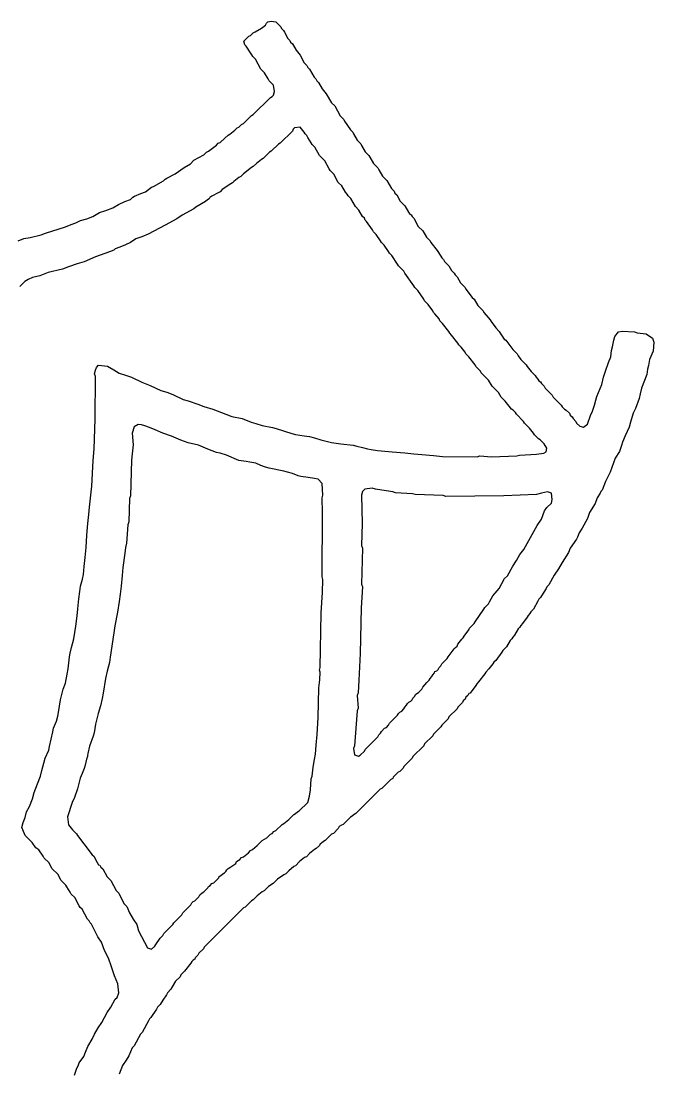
# Model space of a CAD drawing. Header units: millimetres. Extents: x 0 to 172, y 0 to 138.
# Drawn here: x 73.2 to 74.611, y 77.594 to 79.941 of the extents above; entities that cross this region are included whole.
import ezdxf

# ---------------------------------------------------------------- set-up
doc = ezdxf.new("R2010")
doc.units = ezdxf.units.MM
doc.layers.add('TopOverlay', color=2, linetype='Continuous')

msp = doc.modelspace()

# ---------------------------------------------------------------- linework, layer by layer
at = {"layer": 'TopOverlay'}
for p, q in [((73.7217, 79.9168), (73.7358, 79.9249)), ((73.7358, 79.9249), (73.7448, 79.9319)), ((73.7448, 79.9319), (73.7468, 79.9359)), ((73.7468, 79.9359), (73.7498, 79.9389)), ((73.7498, 79.9389), (73.7578, 79.9409)), ((73.7578, 79.9409), (73.7678, 79.9389)), ((73.7678, 79.9389), (73.7789, 79.9279)), ((73.7789, 79.9279), (73.7809, 79.9239)), ((73.7809, 79.9239), (73.7849, 79.9199)), ((73.6967, 79.8958), (73.7077, 79.9068)), ((73.7077, 79.9068), (73.7117, 79.9088)), ((73.7117, 79.9088), (73.7177, 79.9148)), ((73.7177, 79.9148), (73.7217, 79.9168)), ((73.7849, 79.9199), (73.7869, 79.9158)), ((73.7869, 79.9158), (73.7949, 79.9018)), ((73.7949, 79.9018), (73.7989, 79.8978)), ((73.6987, 79.8878), (73.6967, 79.8958)), ((73.7017, 79.8848), (73.6987, 79.8878)), ((73.7147, 79.8657), (73.7017, 79.8848)), ((73.7989, 79.8978), (73.8009, 79.8938)), ((73.8009, 79.8938), (73.8049, 79.8898)), ((73.8049, 79.8898), (73.813, 79.8757)), ((73.813, 79.8757), (73.822, 79.8647)), ((73.7167, 79.8617), (73.7147, 79.8657)), ((73.7227, 79.8557), (73.7167, 79.8617)), ((73.7348, 79.8336), (73.7227, 79.8557)), ((73.822, 79.8647), (73.831, 79.8477)), ((73.7428, 79.8256), (73.7348, 79.8336)), ((73.831, 79.8477), (73.837, 79.8417)), ((73.837, 79.8417), (73.839, 79.8376)), ((73.839, 79.8376), (73.843, 79.8336)), ((73.843, 79.8336), (73.8531, 79.8156)), ((73.7508, 79.8116), (73.7428, 79.8256)), ((73.7528, 79.8076), (73.7508, 79.8116)), ((73.7628, 79.7975), (73.7528, 79.8076)), ((73.8531, 79.8156), (73.8571, 79.8116)), ((73.8571, 79.8116), (73.8591, 79.8076)), ((73.8591, 79.8076), (73.8631, 79.8036)), ((73.7648, 79.7835), (73.7628, 79.7975)), ((73.7628, 79.7755), (73.7648, 79.7835)), ((73.8631, 79.8036), (73.8711, 79.7895)), ((73.8711, 79.7895), (73.8801, 79.7785)), ((73.7177, 79.7324), (73.7558, 79.7705)), ((73.7558, 79.7705), (73.7598, 79.7725)), ((73.7598, 79.7725), (73.7628, 79.7755)), ((73.8801, 79.7785), (73.8922, 79.7584)), ((73.8922, 79.7584), (73.8992, 79.7514)), ((73.8992, 79.7514), (73.9112, 79.7294)), ((73.6916, 79.7103), (73.6957, 79.7123)), ((73.6957, 79.7123), (73.7137, 79.7304)), ((73.7137, 79.7304), (73.7177, 79.7324)), ((73.9112, 79.7294), (73.9192, 79.7214)), ((73.9192, 79.7214), (73.9212, 79.7173)), ((73.9212, 79.7173), (73.9343, 79.6983)), ((73.6616, 79.6863), (73.6656, 79.6883)), ((73.6656, 79.6883), (73.6766, 79.6973)), ((73.6766, 79.6973), (73.6816, 79.7023)), ((73.6816, 79.7023), (73.6856, 79.7043)), ((73.6856, 79.7043), (73.6916, 79.7103)), ((73.8049, 79.6953), (73.7779, 79.6682)), ((73.8069, 79.6993), (73.8049, 79.6953)), ((73.8099, 79.7023), (73.8069, 79.6993)), ((73.822, 79.7043), (73.8099, 79.7023)), ((73.831, 79.6933), (73.822, 79.7043)), ((73.833, 79.6893), (73.831, 79.6933)), ((73.837, 79.6853), (73.833, 79.6893)), ((73.9343, 79.6983), (73.9393, 79.6933)), ((73.9393, 79.6933), (73.9413, 79.6893)), ((73.9413, 79.6893), (73.9493, 79.6752)), ((73.6175, 79.6502), (73.6355, 79.6642)), ((73.6355, 79.6642), (73.6395, 79.6682)), ((73.6395, 79.6682), (73.6435, 79.6702)), ((73.6435, 79.6702), (73.6546, 79.6792)), ((73.6546, 79.6792), (73.6616, 79.6863)), ((73.7739, 79.6662), (73.7578, 79.6502)), ((73.7779, 79.6682), (73.7739, 79.6662)), ((73.839, 79.6813), (73.837, 79.6853)), ((73.847, 79.6692), (73.839, 79.6813)), ((73.849, 79.6652), (73.847, 79.6692)), ((73.8551, 79.6592), (73.849, 79.6652)), ((73.9493, 79.6752), (73.9573, 79.6672)), ((73.9573, 79.6672), (73.9593, 79.6632)), ((73.5854, 79.6301), (73.6074, 79.6422)), ((73.6074, 79.6422), (73.6134, 79.6482)), ((73.6134, 79.6482), (73.6175, 79.6502)), ((73.7538, 79.6482), (73.7398, 79.6341)), ((73.7578, 79.6502), (73.7538, 79.6482)), ((73.8651, 79.6412), (73.8551, 79.6592)), ((73.8771, 79.6291), (73.8651, 79.6412)), ((73.9593, 79.6632), (73.9673, 79.6492)), ((73.9673, 79.6492), (73.9754, 79.6412)), ((73.9754, 79.6412), (73.9774, 79.6371)), ((73.5633, 79.6141), (73.5774, 79.6221)), ((73.5774, 79.6221), (73.5854, 79.6301)), ((73.7247, 79.6231), (73.7177, 79.6161)), ((73.7358, 79.6321), (73.7247, 79.6231)), ((73.7398, 79.6341), (73.7358, 79.6321)), ((73.8871, 79.6111), (73.8771, 79.6291)), ((73.9774, 79.6371), (73.9854, 79.6231)), ((73.9854, 79.6231), (73.9954, 79.6131)), ((73.5252, 79.59), (73.5433, 79.6)), ((73.5433, 79.6), (73.5633, 79.6141)), ((73.6896, 79.594), (73.6856, 79.592)), ((73.6957, 79.6), (73.6896, 79.594)), ((73.7137, 79.6141), (73.6957, 79.6)), ((73.7177, 79.6161), (73.7137, 79.6141)), ((73.8891, 79.6071), (73.8871, 79.6111)), ((73.8972, 79.599), (73.8891, 79.6071)), ((73.9072, 79.581), (73.8972, 79.599)), ((73.9954, 79.6131), (73.9974, 79.6091)), ((73.9974, 79.6091), (74.0054, 79.595)), ((74.0054, 79.595), (74.0155, 79.585)), ((73.4771, 79.5599), (73.4911, 79.57)), ((73.4911, 79.57), (73.4952, 79.572)), ((73.4952, 79.572), (73.5172, 79.584)), ((73.5172, 79.584), (73.5212, 79.588)), ((73.5212, 79.588), (73.5252, 79.59)), ((73.6676, 79.578), (73.6485, 79.565)), ((73.6716, 79.58), (73.6676, 79.578)), ((73.6746, 79.583), (73.6716, 79.58)), ((73.6856, 79.592), (73.6746, 79.583)), ((73.9152, 79.573), (73.9072, 79.581)), ((73.9232, 79.5589), (73.9152, 79.573)), ((74.0155, 79.585), (74.0255, 79.567)), ((73.444, 79.5429), (73.449, 79.5479)), ((73.449, 79.5479), (73.453, 79.5499)), ((73.453, 79.5499), (73.4671, 79.5559)), ((73.4671, 79.5559), (73.4771, 79.5599)), ((73.6205, 79.5469), (73.6195, 79.5439)), ((73.6255, 79.5499), (73.6205, 79.5469)), ((73.6395, 79.5579), (73.6255, 79.5499)), ((73.6435, 79.5599), (73.6395, 79.5579)), ((73.6485, 79.565), (73.6435, 79.5599)), ((73.9272, 79.5549), (73.9232, 79.5589)), ((73.9292, 79.5509), (73.9272, 79.5549)), ((73.9353, 79.5449), (73.9292, 79.5509)), ((74.0255, 79.567), (74.0315, 79.561)), ((74.0315, 79.561), (74.0335, 79.5569)), ((74.0335, 79.5569), (74.0375, 79.5529)), ((74.0375, 79.5529), (74.0455, 79.5389)), ((73.3889, 79.5178), (73.4049, 79.5239)), ((73.4049, 79.5239), (73.417, 79.5319)), ((73.417, 79.5319), (73.431, 79.5379)), ((73.431, 79.5379), (73.444, 79.5429)), ((73.5894, 79.5259), (73.5854, 79.5219)), ((73.6114, 79.5379), (73.5894, 79.5259)), ((73.6155, 79.5419), (73.6114, 79.5379)), ((73.6195, 79.5439), (73.6155, 79.5419)), ((73.9453, 79.5269), (73.9353, 79.5449)), ((73.9533, 79.5188), (73.9453, 79.5269)), ((74.0455, 79.5389), (74.0556, 79.5289)), ((74.0556, 79.5289), (74.0636, 79.5148)), ((73.3327, 79.4958), (73.3468, 79.4998)), ((73.3468, 79.4998), (73.3598, 79.5048)), ((73.3598, 79.5048), (73.3748, 79.5138)), ((73.3748, 79.5138), (73.3889, 79.5178)), ((73.5473, 79.4998), (73.5212, 79.4858)), ((73.5593, 79.5078), (73.5473, 79.4998)), ((73.5854, 79.5219), (73.5593, 79.5078)), ((73.9613, 79.5048), (73.9533, 79.5188)), ((73.9653, 79.5008), (73.9613, 79.5048)), ((73.9673, 79.4968), (73.9653, 79.5008)), ((74.0636, 79.5148), (74.0666, 79.5098)), ((74.0666, 79.5098), (74.0696, 79.5088)), ((74.0696, 79.5088), (74.0716, 79.5048)), ((74.0716, 79.5048), (74.0756, 79.5008)), ((74.0756, 79.5008), (74.0856, 79.4828)), ((73.2545, 79.4677), (73.2987, 79.4818)), ((73.2987, 79.4818), (73.3117, 79.4868)), ((73.3117, 79.4868), (73.3217, 79.4908)), ((73.3217, 79.4908), (73.3327, 79.4958)), ((73.5212, 79.4858), (73.4831, 79.4657)), ((73.9703, 79.4938), (73.9673, 79.4968)), ((73.9834, 79.4747), (73.9703, 79.4938)), ((74.0856, 79.4828), (74.0957, 79.4727)), ((73.1934, 79.4507), (73.2064, 79.4557)), ((73.2064, 79.4557), (73.2205, 79.4577)), ((73.2205, 79.4577), (73.2445, 79.4637)), ((73.2445, 79.4637), (73.2545, 79.4677)), ((73.4561, 79.4547), (73.444, 79.4467)), ((73.4691, 79.4597), (73.4561, 79.4547)), ((73.4831, 79.4657), (73.4691, 79.4597)), ((73.9854, 79.4707), (73.9834, 79.4747)), ((73.9914, 79.4647), (73.9854, 79.4707)), ((74.0014, 79.4507), (73.9914, 79.4647)), ((74.0957, 79.4727), (74.1037, 79.4587)), ((74.1037, 79.4587), (74.1117, 79.4507)), ((73.4069, 79.4296), (73.3969, 79.4256)), ((73.4099, 79.4326), (73.4069, 79.4296)), ((73.42, 79.4366), (73.4099, 79.4326)), ((73.433, 79.4416), (73.42, 79.4366)), ((73.444, 79.4467), (73.433, 79.4416)), ((74.0034, 79.4467), (74.0014, 79.4507)), ((74.0094, 79.4406), (74.0034, 79.4467)), ((74.0195, 79.4266), (74.0094, 79.4406)), ((74.1117, 79.4507), (74.1137, 79.4467)), ((74.1137, 79.4467), (74.1277, 79.4286)), ((73.3658, 79.4146), (73.3408, 79.4036)), ((73.3969, 79.4256), (73.3658, 79.4146)), ((74.0215, 79.4226), (74.0195, 79.4266)), ((74.0265, 79.4176), (74.0215, 79.4226)), ((74.0395, 79.3985), (74.0265, 79.4176)), ((74.1277, 79.4286), (74.1358, 79.4166)), ((74.1358, 79.4166), (74.1378, 79.4126)), ((74.1378, 79.4126), (74.1418, 79.4086)), ((74.1418, 79.4086), (74.1438, 79.4046)), ((73.2926, 79.3875), (73.2606, 79.3795)), ((73.3057, 79.3925), (73.2926, 79.3875)), ((73.3247, 79.3995), (73.3057, 79.3925)), ((73.3408, 79.4036), (73.3247, 79.3995)), ((74.0415, 79.3945), (74.0395, 79.3985)), ((74.0536, 79.3825), (74.0415, 79.3945)), ((74.0556, 79.3785), (74.0536, 79.3825)), ((74.1438, 79.4046), (74.1538, 79.3945)), ((74.1538, 79.3945), (74.1598, 79.3845)), ((74.1598, 79.3845), (74.1658, 79.3785)), ((73.2084, 79.3594), (73.1974, 79.3484)), ((73.2154, 79.3645), (73.2084, 79.3594)), ((73.2255, 79.3685), (73.2154, 79.3645)), ((73.2415, 79.3725), (73.2255, 79.3685)), ((73.2606, 79.3795), (73.2415, 79.3725)), ((74.0756, 79.3504), (74.0556, 79.3785)), ((74.1658, 79.3785), (74.1678, 79.3745)), ((74.1678, 79.3745), (74.1719, 79.3705)), ((74.1719, 79.3705), (74.1799, 79.3564)), ((74.0776, 79.3464), (74.0756, 79.3504)), ((74.0846, 79.3394), (74.0776, 79.3464)), ((74.0977, 79.3203), (74.0846, 79.3394)), ((74.1799, 79.3564), (74.1899, 79.3464)), ((74.1899, 79.3464), (74.1919, 79.3424)), ((74.1919, 79.3424), (74.2059, 79.3244)), ((74.0997, 79.3163), (74.0977, 79.3203)), ((74.1077, 79.3083), (74.0997, 79.3163)), ((74.2059, 79.3244), (74.21, 79.3203)), ((74.21, 79.3203), (74.218, 79.3063)), ((74.1177, 79.2943), (74.1077, 79.3083)), ((74.1197, 79.2903), (74.1177, 79.2943)), ((74.1227, 79.2873), (74.1197, 79.2903)), ((74.218, 79.3063), (74.23, 79.2943)), ((74.23, 79.2943), (74.232, 79.2903)), ((74.232, 79.2903), (74.241, 79.2792)), ((74.1318, 79.2762), (74.1227, 79.2873)), ((74.1338, 79.2722), (74.1318, 79.2762)), ((74.1398, 79.2662), (74.1338, 79.2722)), ((74.1538, 79.2482), (74.1398, 79.2662)), ((74.241, 79.2792), (74.246, 79.2742)), ((74.246, 79.2742), (74.248, 79.2702)), ((74.248, 79.2702), (74.2581, 79.2562)), ((74.1558, 79.2442), (74.1538, 79.2482)), ((74.1598, 79.2401), (74.1558, 79.2442)), ((74.2581, 79.2562), (74.2661, 79.2482)), ((74.2661, 79.2482), (74.2681, 79.2442)), ((74.2681, 79.2442), (74.2771, 79.2311)), ((74.5237, 79.2371), (74.5318, 79.2472)), ((74.5318, 79.2472), (74.5398, 79.2492)), ((74.5398, 79.2492), (74.5679, 79.2472)), ((74.5679, 79.2472), (74.5739, 79.2452)), ((74.5739, 79.2452), (74.5939, 79.2432)), ((74.5939, 79.2432), (74.608, 79.2331)), ((74.1739, 79.2221), (74.1598, 79.2401)), ((74.1759, 79.2181), (74.1739, 79.2221)), ((74.1809, 79.2131), (74.1759, 79.2181)), ((74.2771, 79.2311), (74.2811, 79.2291)), ((74.2811, 79.2291), (74.2962, 79.2081)), ((74.5187, 79.2141), (74.5217, 79.2291)), ((74.5217, 79.2291), (74.5237, 79.2371)), ((74.608, 79.2331), (74.611, 79.2241)), ((74.611, 79.2241), (74.609, 79.2041)), ((74.1899, 79.202), (74.1809, 79.2131)), ((74.1919, 79.198), (74.1899, 79.202)), ((74.1979, 79.192), (74.1919, 79.198)), ((74.2962, 79.2081), (74.3062, 79.198)), ((74.3062, 79.198), (74.3082, 79.194)), ((74.5147, 79.192), (74.5167, 79.2061)), ((74.5167, 79.2061), (74.5187, 79.2141)), ((74.609, 79.2041), (74.6009, 79.186)), ((73.3678, 79.168), (73.3728, 79.173)), ((73.3728, 79.173), (73.3929, 79.171)), ((73.3929, 79.171), (73.4069, 79.1629)), ((74.212, 79.174), (74.1979, 79.192)), ((74.214, 79.17), (74.212, 79.174)), ((74.3082, 79.194), (74.3142, 79.186)), ((74.3142, 79.186), (74.3152, 79.185)), ((74.3152, 79.185), (74.3262, 79.174)), ((74.3262, 79.174), (74.3282, 79.17)), ((74.5027, 79.1599), (74.5097, 79.179)), ((74.5097, 79.179), (74.5147, 79.192)), ((74.5989, 79.172), (74.5969, 79.164)), ((74.6009, 79.186), (74.5989, 79.172)), ((73.3638, 79.1539), (73.3658, 79.1619)), ((73.3658, 79.1479), (73.3638, 79.1539)), ((73.3648, 79.0527), (73.3658, 79.1479)), ((73.3658, 79.1619), (73.3678, 79.168)), ((73.4069, 79.1629), (73.419, 79.1549)), ((73.419, 79.1549), (73.433, 79.1509)), ((73.433, 79.1509), (73.446, 79.1459)), ((74.224, 79.1599), (74.214, 79.17)), ((74.226, 79.1559), (74.224, 79.1599)), ((74.242, 79.1399), (74.226, 79.1559)), ((74.3282, 79.17), (74.3373, 79.1589)), ((74.3373, 79.1589), (74.3463, 79.1499)), ((74.3463, 79.1499), (74.3483, 79.1459)), ((74.4987, 79.1459), (74.5027, 79.1599)), ((74.5949, 79.1519), (74.5829, 79.1218)), ((74.5969, 79.164), (74.5949, 79.1519)), ((73.446, 79.1459), (73.4691, 79.1349)), ((73.4691, 79.1349), (73.4881, 79.1279)), ((73.4881, 79.1279), (73.5112, 79.1168)), ((74.2501, 79.1259), (74.242, 79.1399)), ((74.2641, 79.1118), (74.2501, 79.1259)), ((74.3483, 79.1459), (74.3523, 79.1419)), ((74.3523, 79.1419), (74.3543, 79.1379)), ((74.3543, 79.1379), (74.3583, 79.1359)), ((74.3583, 79.1359), (74.3603, 79.1319)), ((74.3603, 79.1319), (74.3663, 79.1259)), ((74.3663, 79.1259), (74.3684, 79.1218)), ((74.4836, 79.1028), (74.4947, 79.1299)), ((74.4947, 79.1299), (74.4987, 79.1459)), ((73.5112, 79.1168), (73.5252, 79.1128)), ((73.5252, 79.1128), (73.5383, 79.1078)), ((73.5383, 79.1078), (73.5613, 79.0968)), ((74.2701, 79.1018), (74.2641, 79.1118)), ((74.2791, 79.0928), (74.2701, 79.1018)), ((74.3684, 79.1218), (74.3844, 79.1058)), ((74.3844, 79.1058), (74.3864, 79.1018)), ((74.3864, 79.1018), (74.4044, 79.0837)), ((74.4816, 79.0948), (74.4836, 79.1028)), ((74.5799, 79.1088), (74.5779, 79.0988)), ((74.5829, 79.1218), (74.5799, 79.1088)), ((73.5613, 79.0968), (73.5723, 79.0938)), ((73.5723, 79.0938), (73.5944, 79.0858)), ((73.5944, 79.0858), (73.6074, 79.0807)), ((73.6074, 79.0807), (73.6275, 79.0747)), ((74.2881, 79.0817), (74.2791, 79.0928)), ((74.2932, 79.0747), (74.2881, 79.0817)), ((74.4044, 79.0837), (74.4064, 79.0797)), ((74.4064, 79.0797), (74.4115, 79.0747)), ((74.4736, 79.0707), (74.4786, 79.0837)), ((74.4786, 79.0837), (74.4816, 79.0948)), ((74.5779, 79.0988), (74.5699, 79.0767)), ((73.6275, 79.0747), (73.6465, 79.0677)), ((73.6465, 79.0677), (73.6566, 79.0637)), ((73.6566, 79.0637), (73.6696, 79.0587)), ((73.6696, 79.0587), (73.6926, 79.0537)), ((73.6926, 79.0537), (73.7127, 79.0457)), ((74.2972, 79.0727), (74.2932, 79.0747)), ((74.3022, 79.0677), (74.2972, 79.0727)), ((74.3042, 79.0637), (74.3022, 79.0677)), ((74.3202, 79.0477), (74.3042, 79.0637)), ((74.4115, 79.0747), (74.4155, 79.0727)), ((74.4155, 79.0727), (74.4225, 79.0657)), ((74.4225, 79.0657), (74.4245, 79.0617)), ((74.4245, 79.0617), (74.4285, 79.0577)), ((74.4285, 79.0577), (74.4305, 79.0537)), ((74.4305, 79.0537), (74.4365, 79.0477)), ((74.4626, 79.0416), (74.4696, 79.0607)), ((74.4696, 79.0607), (74.4736, 79.0707)), ((74.5648, 79.0657), (74.5588, 79.0457)), ((74.5699, 79.0767), (74.5648, 79.0657)), ((73.3628, 78.9865), (73.3648, 79.0527)), ((73.452, 79.0356), (73.448, 79.0216)), ((73.4611, 79.0406), (73.452, 79.0356)), ((73.4681, 79.0396), (73.4611, 79.0406)), ((73.4761, 79.0376), (73.4681, 79.0396)), ((73.4861, 79.0336), (73.4761, 79.0376)), ((73.4992, 79.0286), (73.4861, 79.0336)), ((73.7127, 79.0457), (73.7237, 79.0426)), ((73.7237, 79.0426), (73.7378, 79.0386)), ((73.7378, 79.0386), (73.7608, 79.0336)), ((73.7608, 79.0336), (73.7688, 79.0316)), ((73.7688, 79.0316), (73.8039, 79.0206)), ((74.3222, 79.0436), (74.3202, 79.0477)), ((74.3333, 79.0326), (74.3222, 79.0436)), ((74.3423, 79.0216), (74.3333, 79.0326)), ((74.4365, 79.0477), (74.4385, 79.0436)), ((74.4385, 79.0436), (74.4455, 79.0366)), ((74.4455, 79.0366), (74.4536, 79.0346)), ((74.4536, 79.0346), (74.4626, 79.0416)), ((74.5558, 79.0346), (74.5468, 79.0156)), ((74.5588, 79.0457), (74.5558, 79.0346)), ((73.448, 79.0216), (73.45, 78.9955)), ((73.5162, 79.0216), (73.4992, 79.0286)), ((73.5353, 79.0146), (73.5162, 79.0216)), ((73.5563, 79.0056), (73.5353, 79.0146)), ((73.8039, 79.0206), (73.812, 79.0186)), ((73.812, 79.0186), (73.831, 79.0156)), ((73.831, 79.0156), (73.843, 79.0136)), ((73.843, 79.0136), (73.8541, 79.0106)), ((73.8541, 79.0106), (73.8681, 79.0066)), ((73.8681, 79.0066), (73.8922, 79.0005)), ((74.3443, 79.0176), (74.3423, 79.0216)), ((74.3533, 79.0086), (74.3443, 79.0176)), ((74.3573, 79.0066), (74.3533, 79.0086)), ((74.3663, 78.9975), (74.3573, 79.0066)), ((74.5468, 79.0156), (74.5408, 79.0015)), ((73.3608, 78.9604), (73.3628, 78.9865)), ((73.45, 78.9955), (73.448, 78.9755)), ((73.5723, 78.9995), (73.5563, 79.0056)), ((73.5954, 78.9945), (73.5723, 78.9995)), ((73.6165, 78.9855), (73.5954, 78.9945)), ((73.6355, 78.9785), (73.6165, 78.9855)), ((73.8922, 79.0005), (73.9132, 78.9975)), ((73.9132, 78.9975), (73.9403, 78.9945)), ((73.9403, 78.9945), (73.9483, 78.9925)), ((73.9483, 78.9925), (73.9613, 78.9895)), ((73.9613, 78.9895), (73.9724, 78.9865)), ((73.9724, 78.9865), (73.9804, 78.9845)), ((73.9804, 78.9845), (73.9944, 78.9825)), ((74.3724, 78.9875), (74.3663, 78.9975)), ((74.3704, 78.9795), (74.3724, 78.9875)), ((74.5388, 78.9935), (74.5338, 78.9805)), ((74.5408, 79.0015), (74.5388, 78.9935)), ((73.3578, 78.9033), (73.3608, 78.9604)), ((73.446, 78.9614), (73.444, 78.8812)), ((73.448, 78.9755), (73.446, 78.9614)), ((73.6435, 78.9765), (73.6355, 78.9785)), ((73.6576, 78.9725), (73.6435, 78.9765)), ((73.6856, 78.9604), (73.6576, 78.9725)), ((73.7017, 78.9584), (73.6856, 78.9604)), ((73.9944, 78.9825), (74.0275, 78.9795)), ((74.0275, 78.9795), (74.0556, 78.9775)), ((74.0556, 78.9775), (74.0756, 78.9755)), ((74.0756, 78.9755), (74.0937, 78.9735)), ((74.0937, 78.9735), (74.1197, 78.9715)), ((74.1197, 78.9715), (74.1398, 78.9695)), ((74.1398, 78.9695), (74.217, 78.9685)), ((74.217, 78.9685), (74.223, 78.9705)), ((74.223, 78.9705), (74.249, 78.9685)), ((74.249, 78.9685), (74.3052, 78.9705)), ((74.3052, 78.9705), (74.3112, 78.9725)), ((74.3112, 78.9725), (74.3493, 78.9745)), ((74.3493, 78.9745), (74.3653, 78.9765)), ((74.3653, 78.9765), (74.3704, 78.9795)), ((74.5247, 78.9655), (74.5137, 78.9344)), ((74.5338, 78.9805), (74.5247, 78.9655)), ((73.7097, 78.9564), (73.7017, 78.9584)), ((73.7237, 78.9544), (73.7097, 78.9564)), ((73.7348, 78.9494), (73.7237, 78.9544)), ((73.7448, 78.9454), (73.7348, 78.9494)), ((73.7528, 78.9434), (73.7448, 78.9454)), ((73.7859, 78.9364), (73.7528, 78.9434)), ((73.7939, 78.9344), (73.7859, 78.9364)), ((73.8049, 78.9314), (73.7939, 78.9344)), ((73.818, 78.9264), (73.8049, 78.9314)), ((73.824, 78.9243), (73.818, 78.9264)), ((73.84, 78.9223), (73.824, 78.9243)), ((73.8541, 78.9203), (73.84, 78.9223)), ((73.8621, 78.9183), (73.8541, 78.9203)), ((73.8711, 78.9093), (73.8621, 78.9183)), ((74.5027, 78.9133), (74.4957, 78.8943)), ((74.5137, 78.9344), (74.5027, 78.9133)), ((73.3558, 78.8832), (73.3578, 78.9033)), ((73.8731, 78.8832), (73.8711, 78.9093)), ((73.9613, 78.8913), (73.9593, 78.8832)), ((73.9663, 78.8963), (73.9613, 78.8913)), ((73.9824, 78.8983), (73.9663, 78.8963)), ((73.9904, 78.8963), (73.9824, 78.8983)), ((74.0044, 78.8943), (73.9904, 78.8963)), ((74.0285, 78.8903), (74.0044, 78.8943)), ((74.0345, 78.8883), (74.0285, 78.8903)), ((74.3734, 78.8903), (74.3603, 78.8873)), ((74.3824, 78.8873), (74.3734, 78.8903)), ((74.4927, 78.8913), (74.4907, 78.8873)), ((74.4957, 78.8943), (74.4927, 78.8913)), ((73.3528, 78.8562), (73.3558, 78.8832)), ((73.442, 78.8752), (73.44, 78.8231)), ((73.444, 78.8812), (73.442, 78.8752)), ((73.8711, 78.8772), (73.8731, 78.8832)), ((73.8721, 78.8441), (73.8711, 78.8772)), ((73.9593, 78.8832), (73.9603, 78.8201)), ((74.0726, 78.8863), (74.0345, 78.8883)), ((74.0786, 78.8842), (74.0726, 78.8863)), ((74.1408, 78.8822), (74.0786, 78.8842)), ((74.1468, 78.8802), (74.1408, 78.8822)), ((74.2761, 78.8812), (74.1468, 78.8802)), ((74.3493, 78.8842), (74.2761, 78.8812)), ((74.3603, 78.8873), (74.3493, 78.8842)), ((74.3844, 78.8732), (74.3824, 78.8873)), ((74.3824, 78.8652), (74.3844, 78.8732)), ((74.4846, 78.8772), (74.4796, 78.8642)), ((74.4907, 78.8873), (74.4846, 78.8772)), ((73.3508, 78.8401), (73.3528, 78.8562)), ((73.8711, 78.7008), (73.8721, 78.8441)), ((74.3603, 78.8291), (74.3673, 78.8482)), ((74.3673, 78.8482), (74.3724, 78.8552)), ((74.3724, 78.8552), (74.3824, 78.8652)), ((74.4676, 78.8441), (74.4626, 78.8311)), ((74.4796, 78.8642), (74.4676, 78.8441)), ((73.3468, 78.794), (73.3488, 78.8201)), ((73.3488, 78.8201), (73.3508, 78.8401)), ((73.44, 78.8231), (73.438, 78.8171)), ((73.9603, 78.8201), (73.9593, 78.771)), ((74.3503, 78.8151), (74.3603, 78.8291)), ((74.4626, 78.8311), (74.4506, 78.8091)), ((73.438, 78.8171), (73.435, 78.776)), ((74.3212, 78.7619), (74.3503, 78.8151)), ((74.4445, 78.799), (74.4405, 78.789)), ((74.4506, 78.8091), (74.4445, 78.799)), ((73.3448, 78.7659), (73.3468, 78.794)), ((73.435, 78.776), (73.433, 78.7659)), ((74.4385, 78.785), (74.4245, 78.7649)), ((74.4405, 78.789), (74.4385, 78.785)), ((73.3428, 78.7439), (73.3448, 78.7659)), ((73.431, 78.7539), (73.427, 78.7218)), ((73.433, 78.7659), (73.431, 78.7539)), ((73.9593, 78.771), (73.9613, 78.7649)), ((73.9613, 78.7649), (73.9593, 78.6847)), ((74.3042, 78.7369), (74.3122, 78.7509)), ((74.3122, 78.7509), (74.3212, 78.7619)), ((74.4205, 78.7549), (74.4064, 78.7329)), ((74.4245, 78.7649), (74.4205, 78.7549)), ((73.3408, 78.7238), (73.3428, 78.7439)), ((74.2841, 78.7028), (74.2962, 78.7248)), ((74.2962, 78.7248), (74.3042, 78.7369)), ((74.4064, 78.7329), (74.3984, 78.7188)), ((73.3368, 78.6958), (73.3388, 78.7058)), ((73.3388, 78.7058), (73.3408, 78.7238)), ((73.425, 78.7038), (73.423, 78.6797)), ((73.427, 78.7218), (73.425, 78.7038)), ((74.2781, 78.6968), (74.2841, 78.7028)), ((74.3884, 78.7048), (74.3764, 78.6827)), ((74.3984, 78.7188), (74.3884, 78.7048)), ((73.3307, 78.6677), (73.3327, 78.6797)), ((73.3327, 78.6797), (73.3368, 78.6958)), ((73.423, 78.6797), (73.421, 78.6617)), ((73.8731, 78.6948), (73.8711, 78.7008)), ((73.8721, 78.6657), (73.8731, 78.6948)), ((73.9613, 78.6787), (73.9583, 78.6316)), ((73.9593, 78.6847), (73.9613, 78.6787)), ((74.2661, 78.6747), (74.2781, 78.6968)), ((74.3724, 78.6787), (74.3704, 78.6747)), ((74.3764, 78.6827), (74.3724, 78.6787)), ((73.3287, 78.6517), (73.3307, 78.6677)), ((73.421, 78.6617), (73.419, 78.6456)), ((73.8691, 78.6206), (73.8721, 78.6657)), ((74.244, 78.6446), (74.2521, 78.6587)), ((74.2521, 78.6587), (74.2611, 78.6697)), ((74.2611, 78.6697), (74.2661, 78.6747)), ((74.3583, 78.6547), (74.3543, 78.6507)), ((74.3603, 78.6587), (74.3583, 78.6547)), ((74.3704, 78.6747), (74.3603, 78.6587)), ((73.3267, 78.6296), (73.3287, 78.6517)), ((73.419, 78.6456), (73.415, 78.6216)), ((73.9583, 78.6316), (73.9563, 78.5294)), ((74.232, 78.6286), (74.234, 78.6326)), ((74.234, 78.6326), (74.242, 78.6406)), ((74.242, 78.6406), (74.244, 78.6446)), ((74.3523, 78.6466), (74.3423, 78.6286)), ((74.3543, 78.6507), (74.3523, 78.6466)), ((73.3217, 78.5905), (73.3247, 78.6136)), ((73.3247, 78.6136), (73.3267, 78.6296)), ((73.415, 78.6216), (73.4089, 78.5915)), ((73.8671, 78.4983), (73.8691, 78.6206)), ((74.212, 78.6005), (74.232, 78.6286)), ((74.3282, 78.6106), (74.3182, 78.5965)), ((74.3303, 78.6146), (74.3282, 78.6106)), ((74.3343, 78.6186), (74.3303, 78.6146)), ((74.3363, 78.6226), (74.3343, 78.6186)), ((74.3423, 78.6286), (74.3363, 78.6226)), ((73.3177, 78.5624), (73.3217, 78.5905)), ((73.4089, 78.5915), (73.4069, 78.5755)), ((74.1979, 78.5825), (74.1999, 78.5865)), ((74.1999, 78.5865), (74.21, 78.5965)), ((74.21, 78.5965), (74.212, 78.6005)), ((74.3082, 78.5845), (74.3002, 78.5705)), ((74.3122, 78.5885), (74.3082, 78.5845)), ((74.3142, 78.5925), (74.3122, 78.5885)), ((74.3182, 78.5965), (74.3142, 78.5925)), ((73.3147, 78.5514), (73.3177, 78.5624)), ((73.4069, 78.5755), (73.3989, 78.5213)), ((74.1739, 78.5504), (74.1829, 78.5614)), ((74.1829, 78.5614), (74.1859, 78.5644)), ((74.1859, 78.5644), (74.1879, 78.5685)), ((74.1879, 78.5685), (74.1979, 78.5825)), ((74.2942, 78.5624), (74.2902, 78.5584)), ((74.2962, 78.5664), (74.2942, 78.5624)), ((74.3002, 78.5705), (74.2962, 78.5664)), ((73.3097, 78.5304), (73.3127, 78.5434)), ((73.3127, 78.5434), (73.3147, 78.5514)), ((74.1518, 78.5223), (74.1658, 78.5404)), ((74.1658, 78.5404), (74.1678, 78.5424)), ((74.1678, 78.5424), (74.1688, 78.5434)), ((74.1688, 78.5434), (74.1719, 78.5464)), ((74.1719, 78.5464), (74.1739, 78.5504)), ((74.2821, 78.5444), (74.2741, 78.5364)), ((74.2902, 78.5584), (74.2821, 78.5444)), ((73.3047, 78.4953), (73.3077, 78.5223)), ((73.3077, 78.5223), (73.3097, 78.5304)), ((73.3989, 78.5213), (73.3969, 78.5093)), ((73.9563, 78.5294), (73.9533, 78.4702)), ((74.1378, 78.5063), (74.1498, 78.5183)), ((74.1498, 78.5183), (74.1518, 78.5223)), ((74.2581, 78.5143), (74.2541, 78.5103)), ((74.2721, 78.5324), (74.2581, 78.5143)), ((74.2741, 78.5364), (74.2721, 78.5324)), ((73.3027, 78.4832), (73.3047, 78.4953)), ((73.3919, 78.4903), (73.3879, 78.4742)), ((73.3949, 78.5013), (73.3919, 78.4903)), ((73.3969, 78.5093), (73.3949, 78.5013)), ((73.8651, 78.4923), (73.8671, 78.4983)), ((73.8671, 78.4883), (73.8651, 78.4923)), ((74.1227, 78.4893), (74.1267, 78.4913)), ((74.1267, 78.4913), (74.1298, 78.4943)), ((74.1298, 78.4943), (74.1318, 78.4983)), ((74.1318, 78.4983), (74.1358, 78.5023)), ((74.1358, 78.5023), (74.1378, 78.5063)), ((74.243, 78.4953), (74.236, 78.4883)), ((74.2521, 78.5063), (74.243, 78.4953)), ((74.2541, 78.5103), (74.2521, 78.5063)), ((73.2987, 78.4632), (73.3027, 78.4832)), ((73.3879, 78.4742), (73.3829, 78.4411)), ((73.8641, 78.4532), (73.8661, 78.4712)), ((73.8661, 78.4712), (73.8671, 78.4883)), ((73.9533, 78.4702), (73.9513, 78.4421)), ((74.1047, 78.4652), (74.1097, 78.4702)), ((74.1097, 78.4702), (74.1117, 78.4742)), ((74.1117, 78.4742), (74.1157, 78.4782)), ((74.1157, 78.4782), (74.1177, 78.4822)), ((74.1177, 78.4822), (74.1217, 78.4862)), ((74.1217, 78.4862), (74.1227, 78.4893)), ((74.234, 78.4842), (74.22, 78.4662)), ((74.236, 78.4883), (74.234, 78.4842)), ((73.2876, 78.4261), (73.2936, 78.4502)), ((73.2936, 78.4502), (73.2987, 78.4632)), ((73.8621, 78.387), (73.8641, 78.4532)), ((74.0796, 78.4381), (74.0866, 78.4431)), ((74.0866, 78.4431), (74.0937, 78.4502)), ((74.0937, 78.4502), (74.0957, 78.4542)), ((74.0957, 78.4542), (74.1047, 78.4652)), ((74.214, 78.4582), (74.2009, 78.4411)), ((74.216, 78.4622), (74.214, 78.4582)), ((74.22, 78.4662), (74.216, 78.4622)), ((73.2836, 78.398), (73.2876, 78.4261)), ((73.3809, 78.4291), (73.3769, 78.4131)), ((73.3829, 78.4411), (73.3809, 78.4291)), ((73.9513, 78.4421), (73.9493, 78.4361)), ((73.9493, 78.4361), (73.9513, 78.408)), ((74.0616, 78.4181), (74.0646, 78.4211)), ((74.0646, 78.4211), (74.0686, 78.4231)), ((74.0686, 78.4231), (74.0716, 78.4261)), ((74.0716, 78.4261), (74.0736, 78.4301)), ((74.0736, 78.4301), (74.0776, 78.4341)), ((74.0776, 78.4341), (74.0796, 78.4381)), ((74.1839, 78.4201), (74.1739, 78.4101)), ((74.1859, 78.4241), (74.1839, 78.4201)), ((74.1899, 78.4281), (74.1859, 78.4241)), ((74.1919, 78.4321), (74.1899, 78.4281)), ((74.1959, 78.4361), (74.1919, 78.4321)), ((74.1979, 78.4401), (74.1959, 78.4361)), ((74.2009, 78.4411), (74.1979, 78.4401)), ((73.2816, 78.39), (73.2836, 78.398)), ((73.3769, 78.4131), (73.3718, 78.396)), ((73.9493, 78.402), (73.9433, 78.3238)), ((73.9513, 78.408), (73.9493, 78.402)), ((74.0415, 78.396), (74.0445, 78.399)), ((74.0445, 78.399), (74.0485, 78.401)), ((74.0485, 78.401), (74.0536, 78.406)), ((74.0536, 78.406), (74.0556, 78.4101)), ((74.0556, 78.4101), (74.0596, 78.4141)), ((74.0596, 78.4141), (74.0616, 78.4181)), ((74.1719, 78.406), (74.1538, 78.388)), ((74.1739, 78.4101), (74.1719, 78.406)), ((73.2726, 78.3629), (73.2786, 78.379)), ((73.2786, 78.379), (73.2816, 78.39)), ((73.3718, 78.396), (73.3658, 78.372)), ((73.8601, 78.3489), (73.8621, 78.387)), ((74.0195, 78.37), (74.0215, 78.374)), ((74.0215, 78.374), (74.0395, 78.392)), ((74.0395, 78.392), (74.0415, 78.396)), ((74.1518, 78.384), (74.1378, 78.37)), ((74.1538, 78.388), (74.1518, 78.384)), ((73.2636, 78.3218), (73.2706, 78.3549)), ((73.2706, 78.3549), (73.2726, 78.3629)), ((73.3628, 78.3529), (73.3608, 78.3449)), ((73.3658, 78.372), (73.3628, 78.3529)), ((73.9974, 78.3479), (74.0014, 78.3519)), ((74.0014, 78.3519), (74.0034, 78.3559)), ((74.0034, 78.3559), (74.0104, 78.3629)), ((74.0104, 78.3629), (74.0145, 78.3649)), ((74.0145, 78.3649), (74.0195, 78.37)), ((74.1197, 78.3499), (74.1177, 78.3459)), ((74.1358, 78.3659), (74.1197, 78.3499)), ((74.1378, 78.37), (74.1358, 78.3659)), ((73.3608, 78.3449), (73.3528, 78.3228)), ((73.8581, 78.3248), (73.8601, 78.3489)), ((73.9673, 78.3158), (73.9954, 78.3439)), ((73.9954, 78.3439), (73.9974, 78.3479)), ((74.0997, 78.3278), (74.0977, 78.3238)), ((74.1177, 78.3459), (74.0997, 78.3278)), ((73.2535, 78.2958), (73.2616, 78.3138)), ((73.2616, 78.3138), (73.2636, 78.3218)), ((73.3488, 78.3068), (73.3478, 78.3018)), ((73.3528, 78.3228), (73.3488, 78.3068)), ((73.8541, 78.2928), (73.8561, 78.3048)), ((73.8561, 78.3048), (73.8581, 78.3248)), ((73.9433, 78.3238), (73.9413, 78.3178)), ((73.9413, 78.3178), (73.9433, 78.3038)), ((73.9433, 78.3038), (73.9523, 78.3008)), ((73.9523, 78.3008), (73.9563, 78.3028)), ((73.9563, 78.3028), (73.9653, 78.3118)), ((73.9653, 78.3118), (73.9673, 78.3158)), ((74.0977, 78.3238), (74.0736, 78.2998)), ((73.2465, 78.2687), (73.2505, 78.2847)), ((73.2505, 78.2847), (73.2535, 78.2958)), ((73.3428, 78.2807), (73.3408, 78.2727)), ((73.3458, 78.2938), (73.3428, 78.2807)), ((73.3478, 78.2998), (73.3458, 78.2938)), ((73.3478, 78.3018), (73.3478, 78.2998)), ((73.851, 78.2757), (73.8541, 78.2928)), ((74.0716, 78.2958), (74.0536, 78.2777)), ((74.0736, 78.2998), (74.0716, 78.2958)), ((73.2365, 78.2386), (73.2435, 78.2557)), ((73.2435, 78.2557), (73.2465, 78.2687)), ((73.3358, 78.2617), (73.3317, 78.2517)), ((73.3408, 78.2727), (73.3358, 78.2617)), ((73.847, 78.2497), (73.849, 78.2557)), ((73.849, 78.2557), (73.851, 78.2757)), ((74.0405, 78.2647), (74.0295, 78.2537)), ((74.0445, 78.2667), (74.0405, 78.2647)), ((74.0516, 78.2737), (74.0445, 78.2667)), ((74.0536, 78.2777), (74.0516, 78.2737)), ((73.2295, 78.2196), (73.2365, 78.2386)), ((73.3317, 78.2517), (73.3257, 78.2276)), ((73.845, 78.2256), (73.847, 78.2497)), ((74.0245, 78.2486), (74.0044, 78.2286)), ((74.0285, 78.2507), (74.0245, 78.2486)), ((74.0295, 78.2537), (74.0285, 78.2507)), ((73.2255, 78.2055), (73.2295, 78.2196)), ((73.3187, 78.2085), (73.3137, 78.1975)), ((73.3257, 78.2276), (73.3187, 78.2085)), ((73.839, 78.1975), (73.843, 78.2116)), ((73.843, 78.2116), (73.845, 78.2256)), ((74.0004, 78.2266), (73.9463, 78.1725)), ((74.0044, 78.2286), (74.0004, 78.2266)), ((73.2124, 78.1765), (73.2185, 78.1885)), ((73.2185, 78.1885), (73.2255, 78.2055)), ((73.3137, 78.1975), (73.3037, 78.1654)), ((73.82, 78.1785), (73.839, 78.1975)), ((73.2044, 78.1524), (73.2094, 78.1634)), ((73.2094, 78.1634), (73.2124, 78.1765)), ((73.3037, 78.1654), (73.3057, 78.1474)), ((73.7969, 78.1594), (73.8079, 78.1705)), ((73.8079, 78.1705), (73.812, 78.1725)), ((73.812, 78.1725), (73.816, 78.1765)), ((73.816, 78.1765), (73.82, 78.1785)), ((73.9343, 78.1644), (73.9182, 78.1484)), ((73.9383, 78.1664), (73.9343, 78.1644)), ((73.9423, 78.1705), (73.9383, 78.1664)), ((73.9463, 78.1725), (73.9423, 78.1705)), ((73.2014, 78.1414), (73.2044, 78.1524)), ((73.2074, 78.1273), (73.2014, 78.1414)), ((73.3057, 78.1474), (73.3147, 78.1364)), ((73.7678, 78.1344), (73.7819, 78.1484)), ((73.7819, 78.1484), (73.7859, 78.1504)), ((73.7859, 78.1504), (73.7969, 78.1594)), ((73.9072, 78.1394), (73.8962, 78.1283)), ((73.9092, 78.1434), (73.9072, 78.1394)), ((73.9142, 78.1464), (73.9092, 78.1434)), ((73.9182, 78.1484), (73.9142, 78.1464)), ((73.2094, 78.1233), (73.2074, 78.1273)), ((73.2245, 78.1083), (73.2094, 78.1233)), ((73.3147, 78.1364), (73.3237, 78.1273)), ((73.3237, 78.1273), (73.3257, 78.1233)), ((73.3257, 78.1233), (73.3398, 78.1053)), ((73.7378, 78.1123), (73.7478, 78.1183)), ((73.7478, 78.1183), (73.7558, 78.1263)), ((73.7558, 78.1263), (73.7598, 78.1283)), ((73.7598, 78.1283), (73.7638, 78.1324)), ((73.7638, 78.1324), (73.7678, 78.1344)), ((73.8922, 78.1263), (73.8781, 78.1123)), ((73.8962, 78.1283), (73.8922, 78.1263)), ((73.2325, 78.0963), (73.2245, 78.1083)), ((73.2395, 78.0913), (73.2325, 78.0963)), ((73.2495, 78.0772), (73.2395, 78.0913)), ((73.3398, 78.1053), (73.3588, 78.0802)), ((73.7117, 78.0902), (73.7157, 78.0923)), ((73.7157, 78.0923), (73.7267, 78.1013)), ((73.7267, 78.1013), (73.7378, 78.1123)), ((73.8541, 78.0923), (73.843, 78.0832)), ((73.8581, 78.0943), (73.8541, 78.0923)), ((73.8651, 78.1013), (73.8581, 78.0943)), ((73.8671, 78.1053), (73.8651, 78.1013)), ((73.8701, 78.1063), (73.8671, 78.1053)), ((73.8741, 78.1103), (73.8701, 78.1063)), ((73.8781, 78.1123), (73.8741, 78.1103)), ((73.2515, 78.0732), (73.2495, 78.0772)), ((73.2616, 78.0632), (73.2515, 78.0732)), ((73.3588, 78.0802), (73.3618, 78.0772)), ((73.3618, 78.0772), (73.3698, 78.0632)), ((73.6806, 78.0652), (73.6876, 78.0702)), ((73.6876, 78.0702), (73.6916, 78.0742)), ((73.6916, 78.0742), (73.6957, 78.0762)), ((73.6957, 78.0762), (73.7067, 78.0852)), ((73.7067, 78.0852), (73.7117, 78.0902)), ((73.832, 78.0742), (73.821, 78.0652)), ((73.836, 78.0762), (73.832, 78.0742)), ((73.843, 78.0832), (73.836, 78.0762)), ((73.2696, 78.0491), (73.2616, 78.0632)), ((73.2816, 78.0371), (73.2696, 78.0491)), ((73.3698, 78.0632), (73.3728, 78.0582)), ((73.3728, 78.0582), (73.3759, 78.0572)), ((73.3759, 78.0572), (73.3779, 78.0532)), ((73.3779, 78.0532), (73.3819, 78.0491)), ((73.3819, 78.0491), (73.3919, 78.0311)), ((73.6566, 78.0431), (73.6586, 78.0471)), ((73.6586, 78.0471), (73.6616, 78.0501)), ((73.6616, 78.0501), (73.6656, 78.0522)), ((73.6656, 78.0522), (73.6786, 78.0612)), ((73.6786, 78.0612), (73.6806, 78.0652)), ((73.7969, 78.0451), (73.7899, 78.0381)), ((73.8079, 78.0542), (73.7969, 78.0451)), ((73.812, 78.0562), (73.8079, 78.0542)), ((73.821, 78.0652), (73.812, 78.0562)), ((73.2896, 78.0231), (73.2816, 78.0371)), ((73.2997, 78.0131), (73.2896, 78.0231)), ((73.3919, 78.0311), (73.3999, 78.0231)), ((73.3999, 78.0231), (73.4119, 78.001)), ((73.6295, 78.0181), (73.6405, 78.0291)), ((73.6405, 78.0291), (73.6415, 78.0321)), ((73.6415, 78.0321), (73.6455, 78.0341)), ((73.6455, 78.0341), (73.6495, 78.0381)), ((73.6495, 78.0381), (73.6536, 78.0401)), ((73.6536, 78.0401), (73.6566, 78.0431)), ((73.7718, 78.0261), (73.7618, 78.0161)), ((73.7859, 78.0361), (73.7718, 78.0261)), ((73.7899, 78.0381), (73.7859, 78.0361)), ((73.3017, 78.009), (73.2997, 78.0131)), ((73.3097, 77.997), (73.3017, 78.009)), ((73.4119, 78.001), (73.418, 77.995)), ((73.6034, 77.996), (73.6074, 77.998)), ((73.6074, 77.998), (73.6165, 78.007)), ((73.6165, 78.007), (73.6175, 78.01)), ((73.6175, 78.01), (73.6215, 78.0121)), ((73.6215, 78.0121), (73.6255, 78.0161)), ((73.6255, 78.0161), (73.6295, 78.0181)), ((73.7378, 77.998), (73.7267, 77.989)), ((73.7418, 78), (73.7378, 77.998)), ((73.7518, 78.01), (73.7418, 78)), ((73.7618, 78.0161), (73.7518, 78.01)), ((73.3117, 77.993), (73.3097, 77.997)), ((73.3197, 77.985), (73.3117, 77.993)), ((73.3297, 77.9669), (73.3197, 77.985)), ((73.418, 77.995), (73.422, 77.985)), ((73.422, 77.985), (73.43, 77.9709)), ((73.5804, 77.973), (73.5834, 77.976)), ((73.5834, 77.976), (73.5874, 77.978)), ((73.5874, 77.978), (73.5964, 77.987)), ((73.5964, 77.987), (73.5984, 77.991)), ((73.5984, 77.991), (73.6034, 77.996)), ((73.7137, 77.978), (73.6997, 77.9639)), ((73.7177, 77.98), (73.7137, 77.978)), ((73.7267, 77.989), (73.7177, 77.98)), ((73.3317, 77.9629), (73.3297, 77.9669)), ((73.3358, 77.9589), (73.3317, 77.9629)), ((73.3478, 77.9369), (73.3358, 77.9589)), ((73.43, 77.9709), (73.436, 77.9649)), ((73.436, 77.9649), (73.442, 77.9509)), ((73.442, 77.9509), (73.45, 77.9369)), ((73.5583, 77.9469), (73.5603, 77.9509)), ((73.5603, 77.9509), (73.5784, 77.9689)), ((73.5784, 77.9689), (73.5804, 77.973)), ((73.6957, 77.9619), (73.6084, 77.8747)), ((73.6997, 77.9639), (73.6957, 77.9619)), ((73.3518, 77.9329), (73.3478, 77.9369)), ((73.3538, 77.9288), (73.3518, 77.9329)), ((73.3568, 77.9258), (73.3538, 77.9288)), ((73.45, 77.9369), (73.4581, 77.9248)), ((73.5383, 77.9248), (73.5403, 77.9288)), ((73.5403, 77.9288), (73.5583, 77.9469)), ((73.3708, 77.8978), (73.3568, 77.9258)), ((73.4581, 77.9248), (73.4621, 77.9108)), ((73.4621, 77.9108), (73.4821, 77.8727)), ((73.5162, 77.9008), (73.5182, 77.9048)), ((73.5182, 77.9048), (73.5383, 77.9248)), ((73.3789, 77.8857), (73.3708, 77.8978)), ((73.3859, 77.8667), (73.3789, 77.8857)), ((73.4982, 77.8767), (73.5002, 77.8807)), ((73.5002, 77.8807), (73.5102, 77.8948)), ((73.5102, 77.8948), (73.5162, 77.9008)), ((73.3949, 77.8496), (73.3859, 77.8667)), ((73.4821, 77.8727), (73.4911, 77.8697)), ((73.4911, 77.8697), (73.4982, 77.8767)), ((73.5944, 77.8567), (73.5884, 77.8506)), ((73.5964, 77.8607), (73.5944, 77.8567)), ((73.6064, 77.8707), (73.5964, 77.8607)), ((73.6084, 77.8747), (73.6064, 77.8707)), ((73.4019, 77.8306), (73.3949, 77.8496)), ((73.5784, 77.8386), (73.5643, 77.8206)), ((73.5804, 77.8426), (73.5784, 77.8386)), ((73.5834, 77.8456), (73.5804, 77.8426)), ((73.5874, 77.8476), (73.5834, 77.8456)), ((73.5884, 77.8506), (73.5874, 77.8476)), ((73.4079, 77.8105), (73.4019, 77.8306)), ((73.416, 77.7925), (73.4079, 77.8105)), ((73.5563, 77.8125), (73.5543, 77.8085)), ((73.5643, 77.8206), (73.5563, 77.8125)), ((73.418, 77.7724), (73.416, 77.7925)), ((73.5423, 77.7945), (73.5342, 77.7805)), ((73.5443, 77.7985), (73.5423, 77.7945)), ((73.5543, 77.8085), (73.5443, 77.7985)), ((73.4139, 77.7624), (73.418, 77.7724)), ((73.5242, 77.7684), (73.5162, 77.7564)), ((73.5262, 77.7724), (73.5242, 77.7684)), ((73.5342, 77.7805), (73.5262, 77.7724)), ((73.3919, 77.7283), (73.3999, 77.7404)), ((73.3999, 77.7404), (73.4099, 77.7584)), ((73.4099, 77.7584), (73.4139, 77.7624)), ((73.5042, 77.7404), (73.5022, 77.7364)), ((73.5102, 77.7464), (73.5042, 77.7404)), ((73.5162, 77.7564), (73.5102, 77.7464)), ((73.3799, 77.7063), (73.3919, 77.7283)), ((73.4891, 77.7173), (73.4861, 77.7143)), ((73.5022, 77.7364), (73.4891, 77.7173)), ((73.3638, 77.6802), (73.3718, 77.6943)), ((73.3718, 77.6943), (73.3799, 77.7063)), ((73.4841, 77.7103), (73.4701, 77.6842)), ((73.4861, 77.7143), (73.4841, 77.7103)), ((73.3488, 77.6531), (73.3588, 77.6692)), ((73.3588, 77.6692), (73.3638, 77.6802)), ((73.4661, 77.6802), (73.452, 77.6542)), ((73.4701, 77.6842), (73.4661, 77.6802)), ((73.3438, 77.6401), (73.3488, 77.6531)), ((73.448, 77.6501), (73.44, 77.6321)), ((73.452, 77.6542), (73.448, 77.6501)), ((73.3297, 77.6161), (73.3398, 77.6301)), ((73.3398, 77.6301), (73.3438, 77.6401)), ((73.434, 77.6221), (73.426, 77.61)), ((73.44, 77.6321), (73.434, 77.6221)), ((73.3187, 77.589), (73.3237, 77.602)), ((73.3237, 77.602), (73.3277, 77.612)), ((73.3277, 77.612), (73.3297, 77.6161)), ((73.426, 77.61), (73.419, 77.591))]:
    msp.add_line(p, q, dxfattribs=at)

doc.saveas('drawing.dxf')
